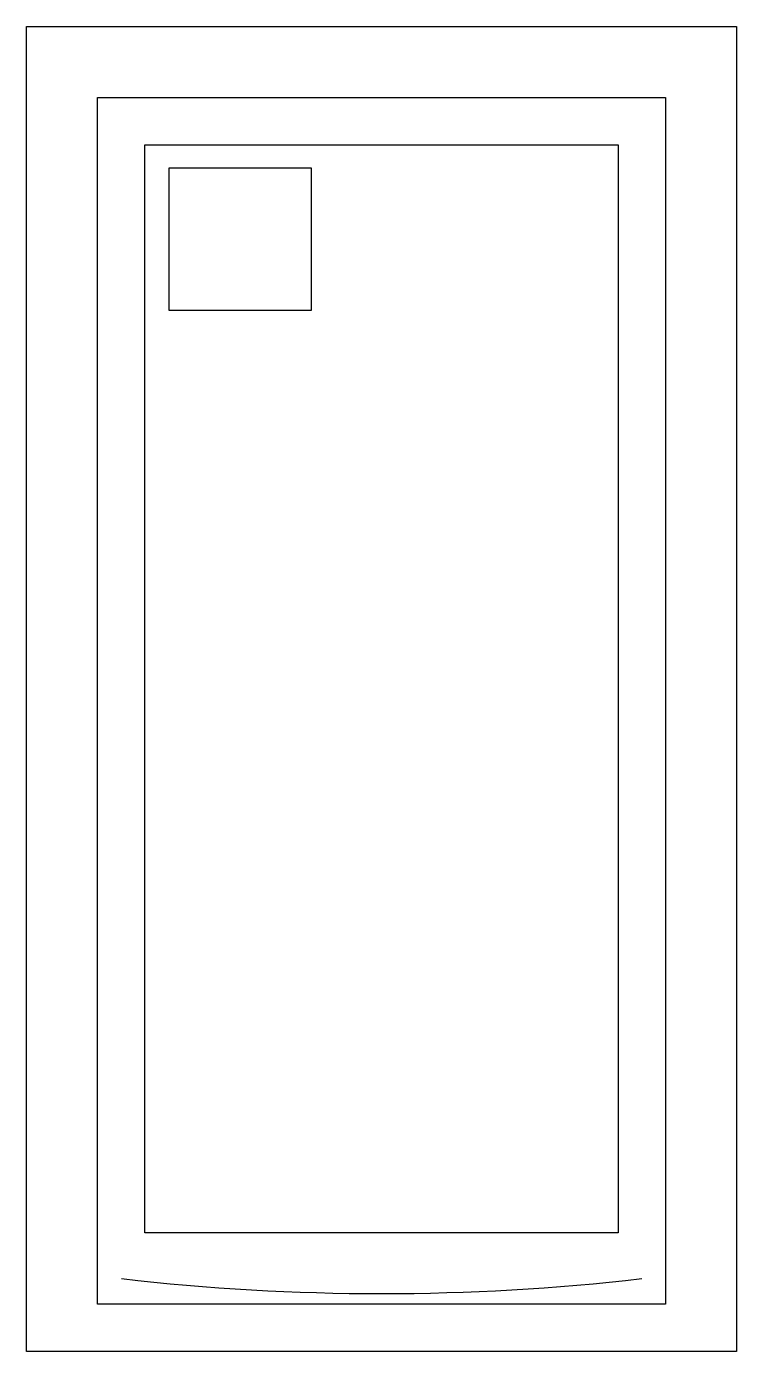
# Model space of a CAD drawing. Extents: x 0 to 15, y 0 to 28.
import ezdxf

# ---------------------------------------------------------------- set-up
doc = ezdxf.new("R2010")
doc.units = 0
for name, color, linetype in [('INSIDE_CUT', 1, 'CONTINUOUS'), ('OUTSIDE_CUT', 7, 'CONTINUOUS'), ('POCKET_0p25', 5, 'CONTINUOUS'), ('PROFILE_EDGE_RAISED_PANEL_COVE', 6, 'CONTINUOUS'), ('VGROOVE_90_0p125', 3, 'CONTINUOUS')]:
    doc.layers.add(name, color=color, linetype=linetype)

msp = doc.modelspace()

# ---------------------------------------------------------------- linework, layer by layer
at = {"layer": 'INSIDE_CUT'}
for p, q in [((2.501971, 2.506356), (2.501971, 25.503792)), ((2.501971, 25.503792), (12.506157, 25.503792)), ((12.506157, 25.503792), (12.506157, 2.506356)), ((12.506157, 2.506356), (2.501971, 2.506356))]:
    msp.add_line(p, q, dxfattribs=at)
at = {"layer": 'OUTSIDE_CUT'}
for p, q in [((0, 28.003068), (15.004335, 28.003068)), ((0, 0), (0, 28.003068)), ((15.004335, 28.003068), (15.004335, 0)), ((15.004335, 0), (0, 0))]:
    msp.add_line(p, q, dxfattribs=at)
at = {"layer": 'POCKET_0p25'}
for p, q in [((3.013606, 25.017829), (6.017685, 25.017829)), ((3.013606, 22.000565), (3.013606, 25.017829)), ((6.017685, 25.017829), (6.017685, 22.000565)), ((6.017685, 22.000565), (3.013606, 22.000565))]:
    msp.add_line(p, q, dxfattribs=at)
at = {"layer": 'PROFILE_EDGE_RAISED_PANEL_COVE'}
for p, q in [((1.503098, 26.499499), (13.506382, 26.499499)), ((1.503098, 1.001675), (1.503098, 26.499499)), ((13.506382, 26.499499), (13.506382, 1.001675)), ((13.506382, 1.001675), (1.503098, 1.001675))]:
    msp.add_line(p, q, dxfattribs=at)
at = {"layer": 'VGROOVE_90_0p125'}
msp.add_arc((7.504576, 49.030693), 47.806441, 263.398691, 276.601309, dxfattribs=at)

doc.saveas('drawing.dxf')
